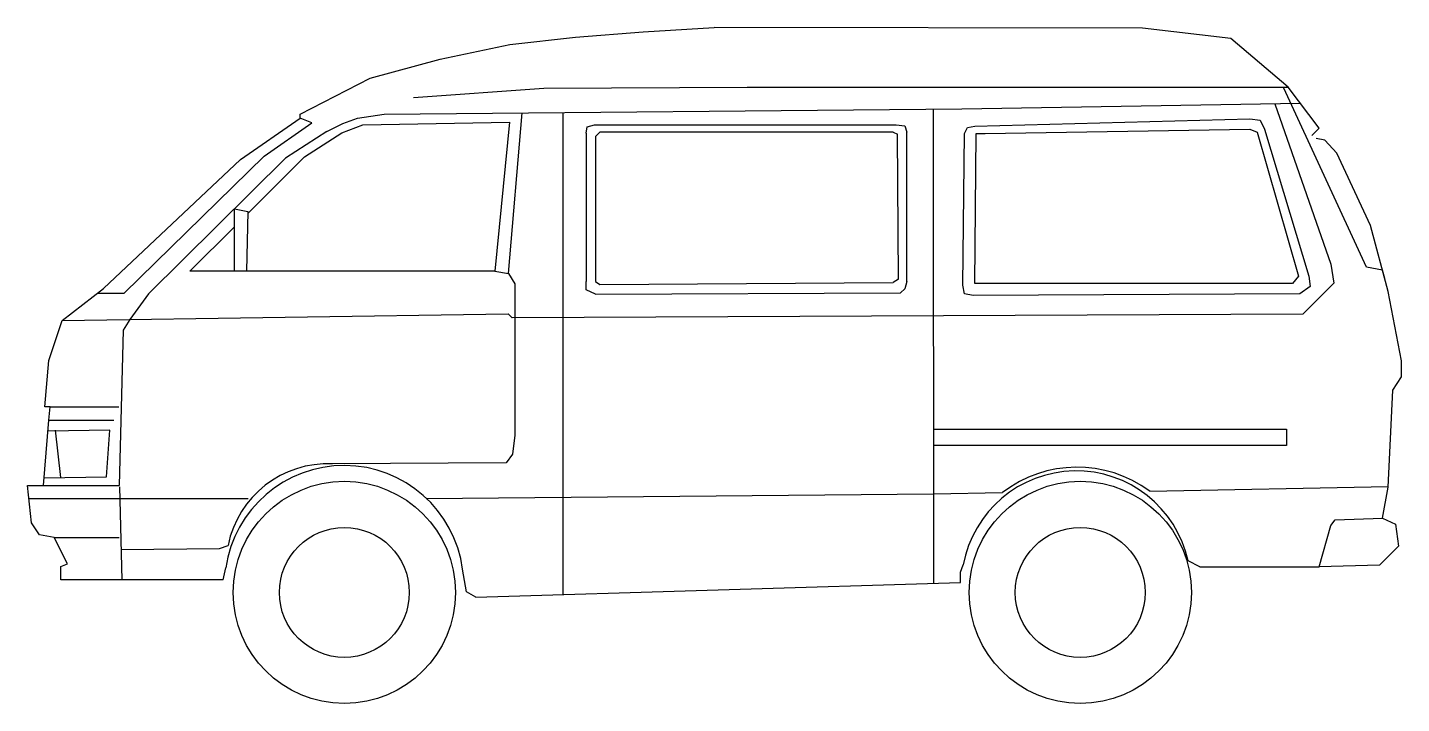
# Model space of a CAD drawing. Extents: x 45861 to 49879, y 77367 to 79344.
import ezdxf

# ---------------------------------------------------------------- set-up
doc = ezdxf.new("R2010")
doc.units = 0
doc.header["$LTSCALE"] = 32258
doc.header["$MEASUREMENT"] = 0
doc.layers.get('0').update_dxf_attribs({"linetype": 'CONTINUOUS'})

msp = doc.modelspace()

# ---------------------------------------------------------------- linework, layer by layer
at = {"linetype": 'CONTINUOUS'}
for p, q in [((47965.272, 79169.99), (49548.318, 79169.37)), ((46658.76, 79078.71), (46658.76, 79090.386)), ((47267.322, 78625.094), (47307.527, 79094.106)), ((47426.544, 79095.202), (47426.503, 77685.266)), ((48510.085, 79105.189), (48510.184, 77718.014)), ((48593.084, 79105.954), (49583.498, 79122.464)), ((47519.383, 79059.89), (48401.743, 79059.89)), ((47494.615, 79035.122), (47494.615, 78601.682)), ((47522.479, 79025.834), (47534.863, 79038.218)), ((47522.479, 79025.834), (47522.479, 78601.682)), ((48392.455, 79038.218), (47534.863, 79038.218)), ((48392.455, 79038.218), (48404.839, 79032.026)), ((48407.935, 78607.874), (48404.839, 79032.026)), ((48432.703, 78601.682), (48432.703, 79038.218)), ((48631.192, 78595.149), (48635.496, 79034.157)), ((48635.496, 79034.157), (48661.32, 79034.157)), ((46336.112, 78631.13), (46466.3, 78761.318)), ((47522.479, 78601.682), (47534.863, 78592.394)), ((48407.935, 78607.874), (48392.455, 78598.586)), ((47522.479, 78564.53), (48414.127, 78567.626)), ((47534.863, 78592.394), (48392.455, 78598.586)), ((45962.092, 78487.126), (47266.3, 78506.586)), ((47266.3, 78506.586), (47277.976, 78494.91)), ((45923.172, 78195.226), (45927.064, 78234.146)), ((45927.064, 78234.146), (46128.304, 78234.146)), ((45907.604, 78004.518), (45923.172, 78195.226)), ((45923.172, 78195.226), (46113.88, 78195.226)), ((45942.21, 78166.765), (45957.738, 78027.709)), ((46129.558, 78000.629), (46137.232, 77728.186)), ((49142.853, 77988.285), (49840.101, 78001.197)), ((45864.945, 77966.765), (46506.241, 77966.765)), ((47027.025, 77966.765), (48510.165, 77979.677)), ((48510.165, 77979.677), (48712.453, 77983.981)), ((45938.74, 77852.73), (46129.448, 77852.73)), ((46433.024, 77728.186), (46440.808, 77763.214)), ((49289.704, 77766.765), (49255.272, 77783.981)), ((47172.504, 77677.59), (48589.192, 77720.402))]:
    msp.add_line(p, q, dxfattribs=at)
at = {"linetype": 'CONTINUOUS', "flags": 128}
for points in [[(46658.76, 79090.386), (46863.096, 79195.65), (47067.432, 79251.378), (47271.768, 79294.722), (47463.72, 79316.394), (47661.864, 79331.874), (47869.296, 79344.258)], [(49616.808, 79027.837), (49638.328, 79049.357), (49547.944, 79169.869), (49380.088, 79311.901), (49121.848, 79342.029), (47869.296, 79344.258)], [(46990.032, 79139.03), (47370.84, 79166.894), (47965.272, 79169.99)], [(49830.378, 78610.005), (49823.806, 78634.65), (49776.462, 78643.258), (49535.438, 79166.765)], [(46826.116, 79078.71), (46903.956, 79090.386), (48593.084, 79105.954)], [(49509.192, 79121.225), (49672.744, 78652.089), (49681.352, 78596.137), (49590.968, 78505.753), (47277.976, 78494.91)], [(45927.064, 78234.146), (45911.496, 78234.146), (45923.172, 78370.366), (45962.092, 78487.126), (46082.744, 78580.534), (46483.62, 78958.058), (46658.76, 79078.71)], [(46066.3, 78566.765), (46144.14, 78566.765), (46552.8, 78967.641), (46692.912, 79064.941), (46658.76, 79078.71)], [(46779.8, 79035.898), (46842.072, 79059.25), (47270.192, 79067.034), (47227.38, 78631.13), (46336.112, 78631.13)], [(46736.6, 79039.79), (46783.304, 79063.142), (46826.116, 79078.71)], [(47494.615, 79035.122), (47497.711, 79053.698), (47519.383, 79059.89)], [(48401.743, 79059.89), (48426.511, 79056.794), (48432.703, 79038.218)], [(48626.888, 78560.717), (48601.064, 78565.021), (48596.76, 78590.845), (48601.064, 79034.157), (48609.672, 79051.373), (48631.192, 79055.677), (49436.04, 79077.197), (49466.168, 79072.893), (49479.08, 79047.069), (49608.2, 78616.669), (49612.504, 78586.541), (49582.376, 78565.021), (48626.888, 78560.717)], [(48661.32, 79034.157), (49436.04, 79047.069), (49457.56, 79038.461), (49578.072, 78616.669), (49560.856, 78595.149), (48631.192, 78595.149)], [(46736.6, 79039.79), (46615.948, 78961.95), (46215.072, 78564.966)], [(46505.089, 78800.107), (46670.824, 78965.842), (46779.8, 79035.898)], [(49823.4, 77908.797), (49840.616, 77999.181), (49853.528, 78283.245), (49879.352, 78321.981), (49879.352, 78369.325), (49840.616, 78571.613), (49788.968, 78765.293), (49689.976, 78976.189), (49655.544, 79014.925), (49629.72, 79019.229)], [(46466.3, 78631.13), (46466.3, 78813.755), (46505.22, 78805.971), (46501.328, 78631.13)], [(47227.38, 78631.13), (47267.322, 78625.094), (47285.898, 78594.134), (47285.898, 78151.406), (47279.706, 78095.678), (47261.13, 78070.91), (46753.386, 78067.814)], [(47522.479, 78564.53), (47494.615, 78576.914), (47494.615, 78601.682)], [(48432.703, 78601.682), (48426.511, 78580.01), (48414.127, 78567.626)], [(46215.072, 78564.966), (46160.54, 78490.087), (46141.08, 78458.951), (46129.448, 78004.518)], [(45909.43, 78026.89), (46092.094, 78029.986), (46101.382, 78166.21), (45920.538, 78162.965)], [(48510.152, 78169.053), (49543.112, 78169.053), (49543.112, 78121.709), (48510.155, 78121.709)], [(46433.024, 77728.186), (45958.2, 77728.186), (45958.2, 77767.106), (45977.66, 77774.89), (45938.74, 77852.73), (45895.928, 77860.514), (45872.576, 77895.542), (45860.9, 78004.518), (46129.448, 78004.518)], [(49289.704, 77766.765), (49638.328, 77766.765), (49672.76, 77887.277), (49685.672, 77904.493), (49823.4, 77908.797), (49862.136, 77891.581), (49870.744, 77827.021), (49814.792, 77771.069), (49638.328, 77766.765)], [(46134.729, 77817.053), (46422.657, 77820.149), (46447.425, 77829.437)], [(47172.504, 77677.59), (47145.26, 77693.158), (47133.584, 77759.322)], [(48589.192, 77720.402), (48589.192, 77750.53), (48597.8, 77772.05)]]:
    msp.add_lwpolyline(points, dxfattribs=at)
at = {"linetype": 'CONTINUOUS'}
for centre, radius in [((46787.584, 77691.765), 325), ((48939.86, 77691.765), 325), ((46787.584, 77691.765), 190), ((48939.86, 77691.765), 190)]:
    msp.add_circle(centre, radius, dxfattribs=at)
for centre, radius, start, end in [((46786.926, 77713.205), 349.712, 7.577743, 171.778492), ((46739.767, 77769.751), 298.373, 87.383879, 168.460795), ((48927.737, 77711.856), 335.383, 12.418647, 169.66062), ((48930.518, 77699.676), 358.304, 53.657392, 127.488595)]:
    msp.add_arc(centre, radius, start, end, dxfattribs=at)

doc.saveas('drawing.dxf')
